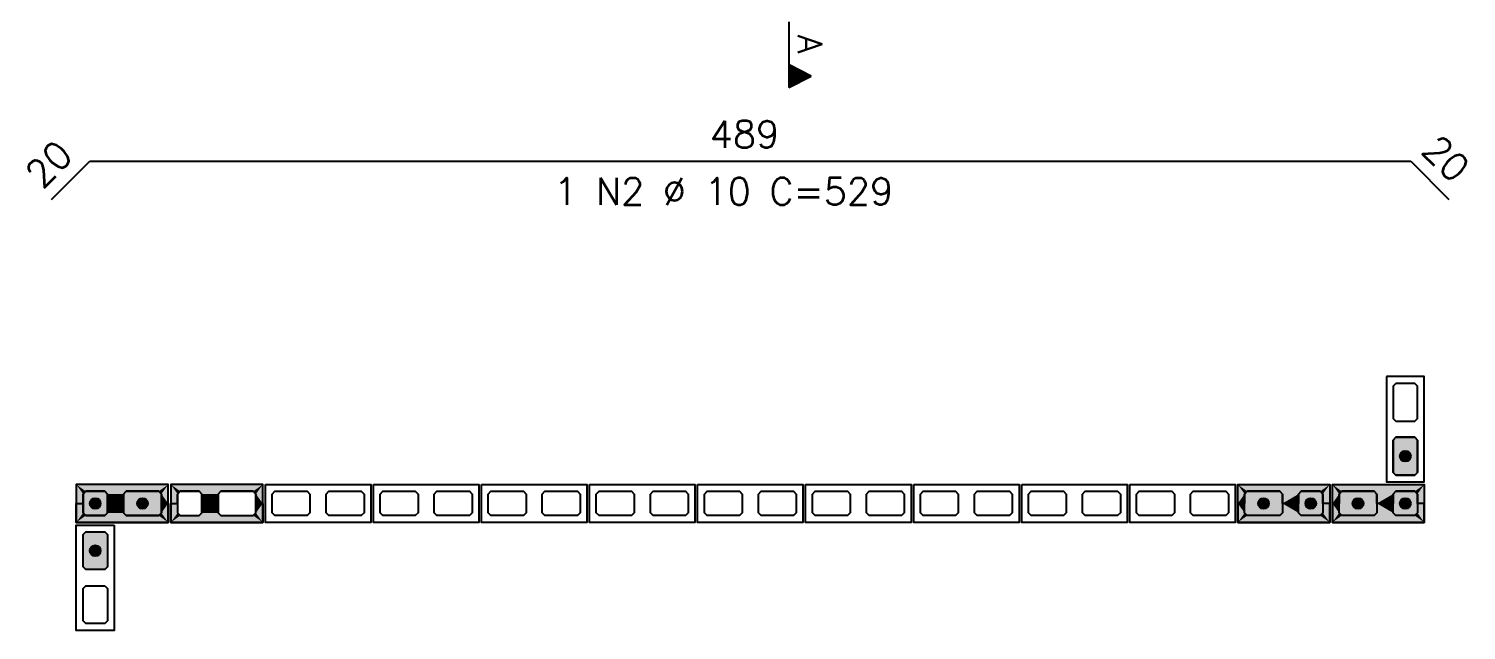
# Model space of a CAD drawing. Extents: x -1.9 to 86, y -1.5 to 60.9.
# Drawn here: x 6.5 to 17.14, y 14.46 to 18.92 of the extents above; entities that cross this region are included whole.
import ezdxf

# ---------------------------------------------------------------- set-up
doc = ezdxf.new("R2010")
doc.units = 0
doc.header["$MEASUREMENT"] = 0
for name, color, linetype in [('PENA_01', 1, 'CONTINUOUS'), ('PENA_02', 2, 'CONTINUOUS'), ('PENA_03', 3, 'CONTINUOUS'), ('PENA_05', 5, 'CONTINUOUS'), ('PENA_11', 252, 'CONTINUOUS'), ('PENA_21', 100, 'CONTINUOUS')]:
    doc.layers.add(name, color=color, linetype=linetype)
doc.styles.get("Standard").update_dxf_attribs({"font": 'ROMANS.SHX'})

msp = doc.modelspace()

# ---------------------------------------------------------------- linework, layer by layer
at = {"layer": 'PENA_01', "linetype": 'Continuous'}
for points in [[(16.619, 16.29), (16.599, 16.27), (16.599, 16.03), (16.619, 16.01), (16.759, 16.01), (16.779, 16.03), (16.779, 16.27), (16.759, 16.29), (16.619, 16.29)], [(16.619, 15.89), (16.599, 15.87), (16.599, 15.63), (16.619, 15.61), (16.759, 15.61), (16.779, 15.63), (16.779, 15.87), (16.759, 15.89), (16.619, 15.89)], [(6.919, 15.31), (7.059, 15.31), (7.079, 15.33), (7.079, 15.47), (7.059, 15.49), (6.919, 15.49), (6.899, 15.47), (6.899, 15.33), (6.919, 15.31)], [(7.219, 15.31), (7.459, 15.31), (7.479, 15.33), (7.479, 15.47), (7.459, 15.49), (7.219, 15.49), (7.199, 15.47), (7.199, 15.33), (7.219, 15.31)], [(7.619, 15.31), (7.759, 15.31), (7.779, 15.33), (7.779, 15.47), (7.759, 15.49), (7.619, 15.49), (7.599, 15.47), (7.599, 15.33), (7.619, 15.31)], [(7.919, 15.31), (8.159, 15.31), (8.179, 15.33), (8.179, 15.47), (8.159, 15.49), (7.919, 15.49), (7.899, 15.47), (7.899, 15.33), (7.919, 15.31)], [(8.299, 15.47), (8.319, 15.49), (8.559, 15.49), (8.579, 15.47), (8.579, 15.33), (8.559, 15.31), (8.319, 15.31), (8.299, 15.33), (8.299, 15.47)], [(8.699, 15.47), (8.719, 15.49), (8.959, 15.49), (8.979, 15.47), (8.979, 15.33), (8.959, 15.31), (8.719, 15.31), (8.699, 15.33), (8.699, 15.47)], [(9.099, 15.47), (9.119, 15.49), (9.359, 15.49), (9.379, 15.47), (9.379, 15.33), (9.359, 15.31), (9.119, 15.31), (9.099, 15.33), (9.099, 15.47)], [(9.499, 15.47), (9.519, 15.49), (9.759, 15.49), (9.779, 15.47), (9.779, 15.33), (9.759, 15.31), (9.519, 15.31), (9.499, 15.33), (9.499, 15.47)], [(9.899, 15.47), (9.919, 15.49), (10.159, 15.49), (10.179, 15.47), (10.179, 15.33), (10.159, 15.31), (9.919, 15.31), (9.899, 15.33), (9.899, 15.47)], [(10.299, 15.47), (10.319, 15.49), (10.559, 15.49), (10.579, 15.47), (10.579, 15.33), (10.559, 15.31), (10.319, 15.31), (10.299, 15.33), (10.299, 15.47)], [(10.699, 15.47), (10.719, 15.49), (10.959, 15.49), (10.979, 15.47), (10.979, 15.33), (10.959, 15.31), (10.719, 15.31), (10.699, 15.33), (10.699, 15.47)], [(11.099, 15.47), (11.119, 15.49), (11.359, 15.49), (11.379, 15.47), (11.379, 15.33), (11.359, 15.31), (11.119, 15.31), (11.099, 15.33), (11.099, 15.47)], [(11.499, 15.47), (11.519, 15.49), (11.759, 15.49), (11.779, 15.47), (11.779, 15.33), (11.759, 15.31), (11.519, 15.31), (11.499, 15.33), (11.499, 15.47)], [(11.899, 15.47), (11.919, 15.49), (12.159, 15.49), (12.179, 15.47), (12.179, 15.33), (12.159, 15.31), (11.919, 15.31), (11.899, 15.33), (11.899, 15.47)], [(12.299, 15.47), (12.319, 15.49), (12.559, 15.49), (12.579, 15.47), (12.579, 15.33), (12.559, 15.31), (12.319, 15.31), (12.299, 15.33), (12.299, 15.47)], [(12.699, 15.47), (12.719, 15.49), (12.959, 15.49), (12.979, 15.47), (12.979, 15.33), (12.959, 15.31), (12.719, 15.31), (12.699, 15.33), (12.699, 15.47)], [(13.099, 15.47), (13.119, 15.49), (13.359, 15.49), (13.379, 15.47), (13.379, 15.33), (13.359, 15.31), (13.119, 15.31), (13.099, 15.33), (13.099, 15.47)], [(13.499, 15.47), (13.519, 15.49), (13.759, 15.49), (13.779, 15.47), (13.779, 15.33), (13.759, 15.31), (13.519, 15.31), (13.499, 15.33), (13.499, 15.47)], [(13.899, 15.47), (13.919, 15.49), (14.159, 15.49), (14.179, 15.47), (14.179, 15.33), (14.159, 15.31), (13.919, 15.31), (13.899, 15.33), (13.899, 15.47)], [(14.299, 15.47), (14.319, 15.49), (14.559, 15.49), (14.579, 15.47), (14.579, 15.33), (14.559, 15.31), (14.319, 15.31), (14.299, 15.33), (14.299, 15.47)], [(14.699, 15.47), (14.719, 15.49), (14.959, 15.49), (14.979, 15.47), (14.979, 15.33), (14.959, 15.31), (14.719, 15.31), (14.699, 15.33), (14.699, 15.47)], [(15.099, 15.47), (15.119, 15.49), (15.359, 15.49), (15.379, 15.47), (15.379, 15.33), (15.359, 15.31), (15.119, 15.31), (15.099, 15.33), (15.099, 15.47)], [(15.759, 15.31), (15.519, 15.31), (15.499, 15.33), (15.499, 15.47), (15.519, 15.49), (15.759, 15.49), (15.779, 15.47), (15.779, 15.33), (15.759, 15.31)], [(16.059, 15.31), (15.919, 15.31), (15.899, 15.33), (15.899, 15.47), (15.919, 15.49), (16.059, 15.49), (16.079, 15.47), (16.079, 15.33), (16.059, 15.31)], [(16.459, 15.31), (16.219, 15.31), (16.199, 15.33), (16.199, 15.47), (16.219, 15.49), (16.459, 15.49), (16.479, 15.47), (16.479, 15.33), (16.459, 15.31)], [(16.759, 15.31), (16.619, 15.31), (16.599, 15.33), (16.599, 15.47), (16.619, 15.49), (16.759, 15.49), (16.779, 15.47), (16.779, 15.33), (16.759, 15.31)], [(7.059, 15.19), (7.079, 15.17), (7.079, 14.93), (7.059, 14.91), (6.919, 14.91), (6.899, 14.93), (6.899, 15.17), (6.919, 15.19), (7.059, 15.19)], [(7.059, 14.79), (7.079, 14.77), (7.079, 14.53), (7.059, 14.51), (6.919, 14.51), (6.899, 14.53), (6.899, 14.77), (6.919, 14.79), (7.059, 14.79)]]:
    msp.add_lwpolyline(points, dxfattribs=at)
at = {"layer": 'PENA_02', "linetype": 'Continuous'}
for points in [[(16.549, 16.34), (16.549, 15.56), (16.829, 15.56), (16.829, 16.34), (16.549, 16.34)], [(6.849, 15.26), (7.529, 15.26), (7.529, 15.54), (6.849, 15.54), (6.849, 15.26)], [(7.549, 15.26), (8.229, 15.26), (8.229, 15.54), (7.549, 15.54), (7.549, 15.26)], [(8.249, 15.54), (9.029, 15.54), (9.029, 15.26), (8.249, 15.26), (8.249, 15.54)], [(9.049, 15.54), (9.829, 15.54), (9.829, 15.26), (9.049, 15.26), (9.049, 15.54)], [(9.849, 15.54), (10.629, 15.54), (10.629, 15.26), (9.849, 15.26), (9.849, 15.54)], [(10.649, 15.54), (11.429, 15.54), (11.429, 15.26), (10.649, 15.26), (10.649, 15.54)], [(11.449, 15.54), (12.229, 15.54), (12.229, 15.26), (11.449, 15.26), (11.449, 15.54)], [(12.249, 15.54), (13.029, 15.54), (13.029, 15.26), (12.249, 15.26), (12.249, 15.54)], [(13.049, 15.54), (13.829, 15.54), (13.829, 15.26), (13.049, 15.26), (13.049, 15.54)], [(13.849, 15.54), (14.629, 15.54), (14.629, 15.26), (13.849, 15.26), (13.849, 15.54)], [(14.649, 15.54), (15.429, 15.54), (15.429, 15.26), (14.649, 15.26), (14.649, 15.54)], [(16.129, 15.26), (15.449, 15.26), (15.449, 15.54), (16.129, 15.54), (16.129, 15.26)], [(16.829, 15.26), (16.149, 15.26), (16.149, 15.54), (16.829, 15.54), (16.829, 15.26)], [(7.129, 15.24), (7.129, 14.46), (6.849, 14.46), (6.849, 15.24), (7.129, 15.24)]]:
    msp.add_lwpolyline(points, dxfattribs=at)
at = {"layer": 'PENA_03', "linetype": 'Continuous'}
for p, q in [((12.125, 18.969), (12.125, 18.483)), ((12.126, 18.649), (12.126, 18.969)), ((12.291, 18.566), (12.126, 18.649)), ((12.126, 18.484), (12.126, 18.648)), ((12.289, 18.566), (12.126, 18.648)), ((12.138, 18.489), (12.138, 18.643)), ((12.151, 18.496), (12.151, 18.636)), ((12.163, 18.502), (12.163, 18.63)), ((12.125, 18.483), (12.291, 18.566)), ((12.126, 18.484), (12.289, 18.566)), ((12.176, 18.509), (12.176, 18.623)), ((12.189, 18.515), (12.189, 18.617)), ((12.202, 18.521), (12.202, 18.611)), ((12.214, 18.528), (12.214, 18.604)), ((12.227, 18.534), (12.227, 18.598)), ((12.24, 18.541), (12.24, 18.592)), ((12.253, 18.547), (12.253, 18.585)), ((12.266, 18.553), (12.266, 18.579)), ((12.278, 18.56), (12.278, 18.572))]:
    msp.add_line(p, q, dxfattribs=at)
for points in [[(16.619, 15.61), (16.599, 15.63), (16.599, 15.87), (16.619, 15.89), (16.759, 15.89), (16.779, 15.87), (16.779, 15.63), (16.759, 15.61), (16.619, 15.61)], [(7.079, 15.33), (7.059, 15.31), (6.919, 15.31), (6.899, 15.33), (6.899, 15.47), (6.919, 15.49), (7.059, 15.49), (7.079, 15.47), (7.079, 15.33)], [(7.479, 15.33), (7.459, 15.31), (7.219, 15.31), (7.199, 15.33), (7.199, 15.47), (7.219, 15.49), (7.459, 15.49), (7.479, 15.47), (7.479, 15.33)], [(15.779, 15.33), (15.759, 15.31), (15.519, 15.31), (15.499, 15.33), (15.499, 15.47), (15.519, 15.49), (15.759, 15.49), (15.779, 15.47), (15.779, 15.33)], [(16.079, 15.33), (16.059, 15.31), (15.919, 15.31), (15.899, 15.33), (15.899, 15.47), (15.919, 15.49), (16.059, 15.49), (16.079, 15.47), (16.079, 15.33)], [(16.479, 15.33), (16.459, 15.31), (16.219, 15.31), (16.199, 15.33), (16.199, 15.47), (16.219, 15.49), (16.459, 15.49), (16.479, 15.47), (16.479, 15.33)], [(16.779, 15.33), (16.759, 15.31), (16.619, 15.31), (16.599, 15.33), (16.599, 15.47), (16.619, 15.49), (16.759, 15.49), (16.779, 15.47), (16.779, 15.33)], [(6.919, 14.91), (6.899, 14.93), (6.899, 15.17), (6.919, 15.19), (7.059, 15.19), (7.079, 15.17), (7.079, 14.93), (7.059, 14.91), (6.919, 14.91)]]:
    msp.add_lwpolyline(points, dxfattribs=at)
for centre in [(16.689, 15.75), (6.989, 15.4), (7.339, 15.4), (15.639, 15.4), (15.989, 15.4), (16.339, 15.4), (16.689, 15.4), (6.989, 15.05)]:
    msp.add_circle(centre, 0.04, dxfattribs=at)
for points in [[(16.729, 15.75), (16.669, 15.785), (16.651, 15.764)], [(16.729, 15.75), (16.651, 15.764), (16.651, 15.737)], [(16.729, 15.75), (16.696, 15.79), (16.669, 15.785)], [(16.729, 15.75), (16.719, 15.776), (16.696, 15.79)], [(16.729, 15.75), (16.651, 15.737), (16.669, 15.716)], [(16.729, 15.75), (16.669, 15.716), (16.696, 15.711)], [(16.729, 15.75), (16.696, 15.711), (16.719, 15.725)], [(16.729, 15.75), (16.719, 15.725), (16.729, 15.75)], [(7.029, 15.4), (6.969, 15.435), (6.951, 15.414)], [(7.029, 15.4), (6.996, 15.44), (6.969, 15.435)], [(7.029, 15.4), (7.019, 15.426), (6.996, 15.44)], [(7.379, 15.4), (7.319, 15.435), (7.301, 15.414)], [(7.379, 15.4), (7.346, 15.44), (7.319, 15.435)], [(7.379, 15.4), (7.369, 15.426), (7.346, 15.44)], [(15.679, 15.4), (15.619, 15.435), (15.601, 15.414)], [(15.679, 15.4), (15.646, 15.44), (15.619, 15.435)], [(15.679, 15.4), (15.669, 15.426), (15.646, 15.44)], [(16.029, 15.4), (15.969, 15.435), (15.951, 15.414)], [(16.029, 15.4), (15.996, 15.44), (15.969, 15.435)], [(16.029, 15.4), (16.019, 15.426), (15.996, 15.44)], [(16.379, 15.4), (16.319, 15.435), (16.301, 15.414)], [(16.379, 15.4), (16.346, 15.44), (16.319, 15.435)], [(16.379, 15.4), (16.369, 15.426), (16.346, 15.44)], [(16.729, 15.4), (16.669, 15.435), (16.651, 15.414)], [(16.729, 15.4), (16.696, 15.44), (16.669, 15.435)], [(16.729, 15.4), (16.719, 15.426), (16.696, 15.44)], [(7.029, 15.4), (6.951, 15.414), (6.951, 15.387)], [(7.029, 15.4), (6.951, 15.387), (6.969, 15.366)], [(7.029, 15.4), (6.969, 15.366), (6.996, 15.361)], [(7.029, 15.4), (6.996, 15.361), (7.019, 15.375)], [(7.029, 15.4), (7.019, 15.375), (7.029, 15.4)], [(7.379, 15.4), (7.301, 15.414), (7.301, 15.387)], [(7.379, 15.4), (7.301, 15.387), (7.319, 15.366)], [(7.379, 15.4), (7.319, 15.366), (7.346, 15.361)], [(7.379, 15.4), (7.346, 15.361), (7.369, 15.375)], [(7.379, 15.4), (7.369, 15.375), (7.379, 15.4)], [(15.679, 15.4), (15.601, 15.414), (15.601, 15.387)], [(15.679, 15.4), (15.601, 15.387), (15.619, 15.366)], [(15.679, 15.4), (15.619, 15.366), (15.646, 15.361)], [(15.679, 15.4), (15.646, 15.361), (15.669, 15.375)], [(15.679, 15.4), (15.669, 15.375), (15.679, 15.4)], [(16.029, 15.4), (15.951, 15.414), (15.951, 15.387)], [(16.029, 15.4), (15.951, 15.387), (15.969, 15.366)], [(16.029, 15.4), (15.969, 15.366), (15.996, 15.361)], [(16.029, 15.4), (15.996, 15.361), (16.019, 15.375)], [(16.029, 15.4), (16.019, 15.375), (16.029, 15.4)], [(16.379, 15.4), (16.301, 15.414), (16.301, 15.387)], [(16.379, 15.4), (16.301, 15.387), (16.319, 15.366)], [(16.379, 15.4), (16.319, 15.366), (16.346, 15.361)], [(16.379, 15.4), (16.346, 15.361), (16.369, 15.375)], [(16.379, 15.4), (16.369, 15.375), (16.379, 15.4)], [(16.729, 15.4), (16.651, 15.414), (16.651, 15.387)], [(16.729, 15.4), (16.651, 15.387), (16.669, 15.366)], [(16.729, 15.4), (16.669, 15.366), (16.696, 15.361)], [(16.729, 15.4), (16.696, 15.361), (16.719, 15.375)], [(16.729, 15.4), (16.719, 15.375), (16.729, 15.4)], [(7.029, 15.05), (6.969, 15.085), (6.951, 15.064)], [(7.029, 15.05), (6.951, 15.064), (6.951, 15.037)], [(7.029, 15.05), (6.951, 15.037), (6.969, 15.016)], [(7.029, 15.05), (6.996, 15.09), (6.969, 15.085)], [(7.029, 15.05), (6.969, 15.016), (6.996, 15.011)], [(7.029, 15.05), (7.019, 15.076), (6.996, 15.09)], [(7.029, 15.05), (6.996, 15.011), (7.019, 15.025)], [(7.029, 15.05), (7.019, 15.025), (7.029, 15.05)]]:
    msp.add_solid(points, dxfattribs=at)
at = {"layer": 'PENA_05', "linetype": 'Continuous'}
for p, q in [((6.666, 17.653), (6.949, 17.936)), ((6.949, 17.936), (16.729, 17.936)), ((16.729, 17.936), (17.011, 17.653))]:
    msp.add_line(p, q, dxfattribs=at)
at = {"layer": 'PENA_11', "linetype": 'Continuous'}
for points in [[(16.619, 15.61), (16.599, 15.87), (16.619, 15.89)], [(16.619, 15.61), (16.599, 15.63), (16.599, 15.87)], [(16.619, 15.61), (16.619, 15.89), (16.759, 15.89)], [(16.619, 15.61), (16.759, 15.89), (16.779, 15.87)], [(16.619, 15.61), (16.779, 15.87), (16.779, 15.63)], [(16.619, 15.61), (16.779, 15.63), (16.759, 15.61)], [(16.619, 15.61), (16.759, 15.61), (16.619, 15.61)], [(7.079, 15.33), (6.899, 15.47), (6.919, 15.49)], [(7.079, 15.33), (6.899, 15.33), (6.899, 15.47)], [(7.079, 15.33), (6.919, 15.49), (7.059, 15.49)], [(7.079, 15.33), (7.059, 15.49), (7.079, 15.47)], [(7.079, 15.33), (7.079, 15.47), (7.079, 15.33)], [(7.479, 15.33), (7.199, 15.47), (7.219, 15.49)], [(7.479, 15.33), (7.199, 15.33), (7.199, 15.47)], [(7.479, 15.33), (7.219, 15.49), (7.459, 15.49)], [(7.479, 15.33), (7.459, 15.49), (7.479, 15.47)], [(7.479, 15.33), (7.479, 15.47), (7.479, 15.33)], [(15.779, 15.33), (15.499, 15.47), (15.519, 15.49)], [(15.779, 15.33), (15.499, 15.33), (15.499, 15.47)], [(15.779, 15.33), (15.519, 15.49), (15.759, 15.49)], [(15.779, 15.33), (15.759, 15.49), (15.779, 15.47)], [(15.779, 15.33), (15.779, 15.47), (15.779, 15.33)], [(16.079, 15.33), (15.899, 15.47), (15.919, 15.49)], [(16.079, 15.33), (15.899, 15.33), (15.899, 15.47)], [(16.079, 15.33), (15.919, 15.49), (16.059, 15.49)], [(16.079, 15.33), (16.059, 15.49), (16.079, 15.47)], [(16.079, 15.33), (16.079, 15.47), (16.079, 15.33)], [(16.479, 15.33), (16.199, 15.47), (16.219, 15.49)], [(16.479, 15.33), (16.199, 15.33), (16.199, 15.47)], [(16.479, 15.33), (16.219, 15.49), (16.459, 15.49)], [(16.479, 15.33), (16.459, 15.49), (16.479, 15.47)], [(16.479, 15.33), (16.479, 15.47), (16.479, 15.33)], [(16.779, 15.33), (16.599, 15.47), (16.619, 15.49)], [(16.779, 15.33), (16.599, 15.33), (16.599, 15.47)], [(16.779, 15.33), (16.619, 15.49), (16.759, 15.49)], [(16.779, 15.33), (16.759, 15.49), (16.779, 15.47)], [(16.779, 15.33), (16.779, 15.47), (16.779, 15.33)], [(7.079, 15.33), (6.919, 15.31), (6.899, 15.33)], [(7.079, 15.33), (7.059, 15.31), (6.919, 15.31)], [(7.479, 15.33), (7.219, 15.31), (7.199, 15.33)], [(7.479, 15.33), (7.459, 15.31), (7.219, 15.31)], [(15.779, 15.33), (15.519, 15.31), (15.499, 15.33)], [(15.779, 15.33), (15.759, 15.31), (15.519, 15.31)], [(16.079, 15.33), (15.919, 15.31), (15.899, 15.33)], [(16.079, 15.33), (16.059, 15.31), (15.919, 15.31)], [(16.479, 15.33), (16.219, 15.31), (16.199, 15.33)], [(16.479, 15.33), (16.459, 15.31), (16.219, 15.31)], [(16.779, 15.33), (16.619, 15.31), (16.599, 15.33)], [(16.779, 15.33), (16.759, 15.31), (16.619, 15.31)], [(6.919, 14.91), (6.899, 15.17), (6.919, 15.19)], [(6.919, 14.91), (6.899, 14.93), (6.899, 15.17)], [(6.919, 14.91), (6.919, 15.19), (7.059, 15.19)], [(6.919, 14.91), (7.059, 15.19), (7.079, 15.17)], [(6.919, 14.91), (7.079, 15.17), (7.079, 14.93)], [(6.919, 14.91), (7.079, 14.93), (7.059, 14.91)], [(6.919, 14.91), (7.059, 14.91), (6.919, 14.91)]]:
    msp.add_solid(points, dxfattribs=at)
at = {"layer": 'PENA_21', "linetype": 'Continuous'}
for points in [[(6.849, 15.4), (6.899, 15.4), (6.899, 15.47), (6.919, 15.49), (7.059, 15.49), (7.079, 15.47), (7.079, 15.4), (7.199, 15.4), (7.199, 15.47), (7.219, 15.49), (7.459, 15.49), (7.479, 15.47), (7.479, 15.4), (7.529, 15.4), (7.529, 15.54), (6.849, 15.54), (6.849, 15.4)], [(7.549, 15.4), (7.599, 15.4), (7.599, 15.47), (7.619, 15.49), (7.759, 15.49), (7.779, 15.47), (7.779, 15.4), (7.899, 15.4), (7.899, 15.47), (7.919, 15.49), (8.159, 15.49), (8.179, 15.47), (8.179, 15.4), (8.229, 15.4), (8.229, 15.54), (7.549, 15.54), (7.549, 15.4)], [(16.129, 15.4), (16.079, 15.4), (16.079, 15.47), (16.059, 15.49), (15.919, 15.49), (15.899, 15.47), (15.899, 15.4), (15.779, 15.4), (15.779, 15.47), (15.759, 15.49), (15.519, 15.49), (15.499, 15.47), (15.499, 15.4), (15.449, 15.4), (15.449, 15.54), (16.129, 15.54), (16.129, 15.4)], [(16.829, 15.4), (16.779, 15.4), (16.779, 15.47), (16.759, 15.49), (16.619, 15.49), (16.599, 15.47), (16.599, 15.4), (16.479, 15.4), (16.479, 15.47), (16.459, 15.49), (16.219, 15.49), (16.199, 15.47), (16.199, 15.4), (16.149, 15.4), (16.149, 15.54), (16.829, 15.54), (16.829, 15.4)], [(6.849, 15.4), (6.899, 15.4), (6.899, 15.33), (6.919, 15.31), (7.059, 15.31), (7.079, 15.33), (7.079, 15.4), (7.199, 15.4), (7.199, 15.33), (7.219, 15.31), (7.459, 15.31), (7.479, 15.33), (7.479, 15.4), (7.529, 15.4), (7.529, 15.26), (6.849, 15.26), (6.849, 15.4)], [(7.549, 15.4), (7.599, 15.4), (7.599, 15.33), (7.619, 15.31), (7.759, 15.31), (7.779, 15.33), (7.779, 15.4), (7.899, 15.4), (7.899, 15.33), (7.919, 15.31), (8.159, 15.31), (8.179, 15.33), (8.179, 15.4), (8.229, 15.4), (8.229, 15.26), (7.549, 15.26), (7.549, 15.4)], [(16.129, 15.4), (16.079, 15.4), (16.079, 15.33), (16.059, 15.31), (15.919, 15.31), (15.899, 15.33), (15.899, 15.4), (15.779, 15.4), (15.779, 15.33), (15.759, 15.31), (15.519, 15.31), (15.499, 15.33), (15.499, 15.4), (15.449, 15.4), (15.449, 15.26), (16.129, 15.26), (16.129, 15.4)], [(16.829, 15.4), (16.779, 15.4), (16.779, 15.33), (16.759, 15.31), (16.619, 15.31), (16.599, 15.33), (16.599, 15.4), (16.479, 15.4), (16.479, 15.33), (16.459, 15.31), (16.219, 15.31), (16.199, 15.33), (16.199, 15.4), (16.149, 15.4), (16.149, 15.26), (16.829, 15.26), (16.829, 15.4)]]:
    msp.add_lwpolyline(points, dxfattribs=at)
for points in [[(7.529, 15.54), (6.849, 15.54), (6.919, 15.49)], [(6.849, 15.54), (6.849, 15.4), (6.899, 15.4)], [(6.849, 15.54), (6.899, 15.4), (6.899, 15.47)], [(6.849, 15.54), (6.899, 15.47), (6.919, 15.49)], [(7.529, 15.54), (6.919, 15.49), (7.059, 15.49)], [(7.529, 15.54), (7.059, 15.49), (7.079, 15.47)], [(7.529, 15.54), (7.079, 15.47), (7.219, 15.49)], [(7.529, 15.54), (7.219, 15.49), (7.459, 15.49)], [(7.529, 15.54), (7.459, 15.49), (7.479, 15.47)], [(7.529, 15.54), (7.479, 15.47), (7.529, 15.4)], [(8.229, 15.54), (7.549, 15.54), (7.619, 15.49)], [(7.549, 15.54), (7.549, 15.4), (7.599, 15.4)], [(7.549, 15.54), (7.599, 15.4), (7.599, 15.47)], [(7.549, 15.54), (7.599, 15.47), (7.619, 15.49)], [(8.229, 15.54), (7.619, 15.49), (7.759, 15.49)], [(8.229, 15.54), (7.759, 15.49), (7.779, 15.47)], [(8.229, 15.54), (7.779, 15.47), (7.919, 15.49)], [(8.229, 15.54), (7.919, 15.49), (8.159, 15.49)], [(8.229, 15.54), (8.159, 15.49), (8.179, 15.47)], [(8.229, 15.54), (8.179, 15.47), (8.229, 15.4)], [(16.129, 15.54), (15.519, 15.49), (15.449, 15.54)], [(15.519, 15.49), (15.499, 15.47), (15.449, 15.54)], [(15.449, 15.54), (15.499, 15.47), (15.449, 15.4)], [(15.759, 15.49), (15.519, 15.49), (16.129, 15.54)], [(15.779, 15.47), (15.759, 15.49), (16.129, 15.54)], [(16.129, 15.54), (15.919, 15.49), (15.779, 15.47)], [(16.129, 15.54), (16.059, 15.49), (15.919, 15.49)], [(16.129, 15.54), (16.079, 15.47), (16.059, 15.49)], [(16.129, 15.54), (16.129, 15.4), (16.079, 15.4)], [(16.129, 15.54), (16.079, 15.4), (16.079, 15.47)], [(16.829, 15.54), (16.219, 15.49), (16.149, 15.54)], [(16.219, 15.49), (16.199, 15.47), (16.149, 15.54)], [(16.149, 15.54), (16.199, 15.47), (16.149, 15.4)], [(16.459, 15.49), (16.219, 15.49), (16.829, 15.54)], [(16.479, 15.47), (16.459, 15.49), (16.829, 15.54)], [(16.829, 15.54), (16.619, 15.49), (16.479, 15.47)], [(16.829, 15.54), (16.759, 15.49), (16.619, 15.49)], [(16.829, 15.54), (16.779, 15.47), (16.759, 15.49)], [(16.829, 15.54), (16.829, 15.4), (16.779, 15.4)], [(16.829, 15.54), (16.779, 15.4), (16.779, 15.47)], [(7.079, 15.47), (7.199, 15.47), (7.219, 15.49)], [(7.079, 15.47), (7.079, 15.4), (7.199, 15.4)], [(7.079, 15.47), (7.199, 15.4), (7.199, 15.47)], [(7.529, 15.4), (7.479, 15.47), (7.479, 15.4)], [(7.779, 15.47), (7.899, 15.47), (7.919, 15.49)], [(7.779, 15.47), (7.779, 15.4), (7.899, 15.4)], [(7.779, 15.47), (7.899, 15.4), (7.899, 15.47)], [(8.229, 15.4), (8.179, 15.47), (8.179, 15.4)], [(15.499, 15.47), (15.499, 15.4), (15.449, 15.4)], [(15.779, 15.4), (15.779, 15.47), (15.919, 15.49)], [(15.779, 15.4), (15.919, 15.49), (15.899, 15.47)], [(15.779, 15.4), (15.899, 15.47), (15.899, 15.4)], [(16.199, 15.47), (16.199, 15.4), (16.149, 15.4)], [(16.479, 15.4), (16.479, 15.47), (16.619, 15.49)], [(16.479, 15.4), (16.619, 15.49), (16.599, 15.47)], [(16.479, 15.4), (16.599, 15.47), (16.599, 15.4)], [(6.849, 15.26), (6.849, 15.4), (6.899, 15.4)], [(6.849, 15.26), (6.899, 15.4), (6.899, 15.33)], [(6.849, 15.26), (6.899, 15.33), (6.919, 15.31)], [(7.529, 15.26), (7.059, 15.31), (7.079, 15.33)], [(7.079, 15.33), (7.079, 15.4), (7.199, 15.4)], [(7.079, 15.33), (7.199, 15.4), (7.199, 15.33)], [(7.529, 15.26), (7.079, 15.33), (7.219, 15.31)], [(7.079, 15.33), (7.199, 15.33), (7.219, 15.31)], [(7.529, 15.26), (7.459, 15.31), (7.479, 15.33)], [(7.529, 15.26), (7.479, 15.33), (7.529, 15.4)], [(7.529, 15.4), (7.479, 15.33), (7.479, 15.4)], [(7.549, 15.26), (7.549, 15.4), (7.599, 15.4)], [(7.549, 15.26), (7.599, 15.4), (7.599, 15.33)], [(7.549, 15.26), (7.599, 15.33), (7.619, 15.31)], [(8.229, 15.26), (7.759, 15.31), (7.779, 15.33)], [(7.779, 15.33), (7.779, 15.4), (7.899, 15.4)], [(7.779, 15.33), (7.899, 15.4), (7.899, 15.33)], [(8.229, 15.26), (7.779, 15.33), (7.919, 15.31)], [(7.779, 15.33), (7.899, 15.33), (7.919, 15.31)], [(8.229, 15.26), (8.159, 15.31), (8.179, 15.33)], [(8.229, 15.26), (8.179, 15.33), (8.229, 15.4)], [(8.229, 15.4), (8.179, 15.33), (8.179, 15.4)], [(15.449, 15.26), (15.499, 15.33), (15.449, 15.4)], [(15.499, 15.33), (15.499, 15.4), (15.449, 15.4)], [(15.519, 15.31), (15.499, 15.33), (15.449, 15.26)], [(15.779, 15.33), (15.759, 15.31), (16.129, 15.26)], [(15.779, 15.4), (15.779, 15.33), (15.919, 15.31)], [(15.779, 15.4), (15.919, 15.31), (15.899, 15.33)], [(15.779, 15.4), (15.899, 15.33), (15.899, 15.4)], [(16.129, 15.26), (15.919, 15.31), (15.779, 15.33)], [(16.129, 15.26), (16.079, 15.33), (16.059, 15.31)], [(16.129, 15.26), (16.129, 15.4), (16.079, 15.4)], [(16.129, 15.26), (16.079, 15.4), (16.079, 15.33)], [(16.149, 15.26), (16.199, 15.33), (16.149, 15.4)], [(16.199, 15.33), (16.199, 15.4), (16.149, 15.4)], [(16.219, 15.31), (16.199, 15.33), (16.149, 15.26)], [(16.479, 15.33), (16.459, 15.31), (16.829, 15.26)], [(16.479, 15.4), (16.479, 15.33), (16.619, 15.31)], [(16.479, 15.4), (16.619, 15.31), (16.599, 15.33)], [(16.479, 15.4), (16.599, 15.33), (16.599, 15.4)], [(16.829, 15.26), (16.619, 15.31), (16.479, 15.33)], [(16.829, 15.26), (16.779, 15.33), (16.759, 15.31)], [(16.829, 15.26), (16.829, 15.4), (16.779, 15.4)], [(16.829, 15.26), (16.779, 15.4), (16.779, 15.33)], [(7.529, 15.26), (6.849, 15.26), (6.919, 15.31)], [(7.529, 15.26), (6.919, 15.31), (7.059, 15.31)], [(7.529, 15.26), (7.219, 15.31), (7.459, 15.31)], [(8.229, 15.26), (7.549, 15.26), (7.619, 15.31)], [(8.229, 15.26), (7.619, 15.31), (7.759, 15.31)], [(8.229, 15.26), (7.919, 15.31), (8.159, 15.31)], [(16.129, 15.26), (15.519, 15.31), (15.449, 15.26)], [(15.759, 15.31), (15.519, 15.31), (16.129, 15.26)], [(16.129, 15.26), (16.059, 15.31), (15.919, 15.31)], [(16.829, 15.26), (16.219, 15.31), (16.149, 15.26)], [(16.459, 15.31), (16.219, 15.31), (16.829, 15.26)], [(16.829, 15.26), (16.759, 15.31), (16.619, 15.31)]]:
    msp.add_solid(points, dxfattribs=at)

# ---------------------------------------------------------------- texts
at = {"layer": 'PENA_03', "linetype": 'Continuous'}
for s, height, rotation, p in [('A', 0.18, 270, (12.192, 18.873)), ('489', 0.2, 0.0021, (11.539, 18.036)), ('20', 0.2, 315, (16.799, 18.007)), ('20', 0.2, 45, (6.595, 17.723))]:
    msp.add_text(s, height=height, rotation=rotation, dxfattribs=at).set_placement(p)
msp.add_text('1 N2 %%c 10 C=529', height=0.2, dxfattribs=at).set_placement((10.386, 17.612))

doc.saveas('drawing.dxf')
